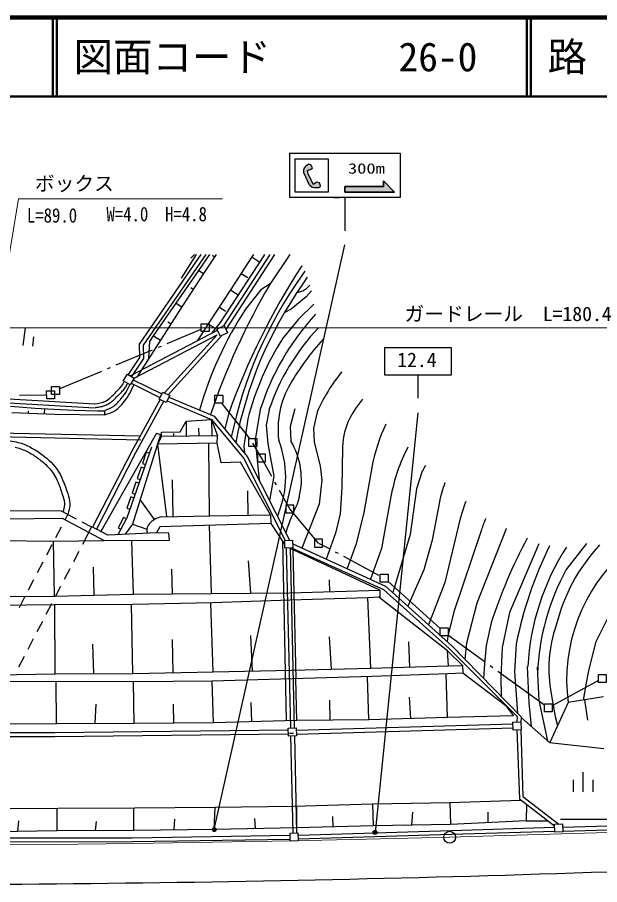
# Model space of a CAD drawing. Units: millimetres, scale not verified. Extents: x 40000 to 680000, y 20000 to 380000.
# Drawn here: x 113272 to 186976, y 270209 to 380000 of the extents above; entities that cross this region are included whole.
import ezdxf
from ezdxf.enums import TextEntityAlignment as Align

# ---------------------------------------------------------------- set-up
doc = ezdxf.new("R2010")
doc.units = ezdxf.units.MM
doc.header["$LTSCALE"] = 1000
doc.header["$PDMODE"] = 32
doc.header["$PDSIZE"] = 500
doc.linetypes.add('CHAIN', pattern=[18.5, 12, -1.5, 3.5, -1.5])
for name, color, linetype, lineweight in [('M-BGD', 7, 'Continuous', 25), ('M-BMK', 2, 'CHAIN', 13), ('M-BMK-ROW', 30, 'Continuous', 25), ('M-BMK-SRVR', 3, 'Continuous', 25), ('M-STR-HTXT', 7, 'Continuous', 13), ('M-STR-STRC', 7, 'Continuous', 25), ('M-STR-STRD', 7, 'Continuous', 25), ('M-TTL', 2, 'Continuous', 140), ('M-TTL-LINE', 7, 'Continuous', 50)]:
    doc.layers.add(name, color=color, linetype=linetype, lineweight=lineweight)
doc.layers.add('M-TTL-TXT', color=7, linetype='Continuous')
doc.styles.add('ＭＳ ゴシック', font='')
doc.styles.get('ＭＳ ゴシック').set_extended_font_data('MS Gothic')

msp = doc.modelspace()

# ---------------------------------------------------------------- hatches: boundary and pattern name
at = {"layer": 'M-STR-STRC'}
for points in [[(150731, 358894), (151186, 359180), (151469, 359099), (151603, 358722), (151563, 358520), (151415, 358399), (150890, 358412), (150607, 358479), (150270, 358749), (149543, 360324), (149543, 360728), (149638, 360943), (149920, 361294), (150122, 361469), (150405, 361321), (150567, 361051), (150580, 360863), (150405, 360728), (150163, 360634), (149943, 360531), (150080, 360113)], [(161022, 357890), (159622, 359290), (159622, 358590), (154722, 358590), (154722, 357890)]]:
    msp.add_hatch(color=256, dxfattribs=at).paths.add_polyline_path(points)

# ---------------------------------------------------------------- linework, layer by layer
at = {"layer": 'M-BGD'}
for p, q in [((136514, 350000), (128690, 338632)), ((137121, 350000), (129194, 338482)), ((134068, 346967), (135955, 350000)), ((135714, 350000), (135242, 349515)), ((136242, 347957), (137617, 350000)), ((138418, 350000), (136818, 347573)), ((137962, 349882), (138212, 349688)), ((138969, 341390), (144460, 349761)), ((139402, 340961), (145275, 350000)), ((139683, 340476), (145871, 350000)), ((142961, 349672), (140242, 345506)), ((143182, 350000), (142961, 349672)), ((142961, 349672), (143971, 349016)), ((144460, 349761), (144615, 350000)), ((147777, 350000), (145270, 346249)), ((133395, 343828), (136242, 347957)), ((136818, 347573), (134106, 343362)), ((136242, 347957), (136818, 347573)), ((141601, 347589), (142449, 347061)), ((149675, 347886), (149286, 347314)), ((149953, 347096), (149339, 346159)), ((145270, 346249), (144110, 345497)), ((150306, 346096), (149769, 345597)), ((135239, 345789), (135543, 345593)), ((140242, 345506), (137433, 341192)), ((140242, 345506), (141243, 344856)), ((144110, 345497), (142171, 343058)), ((149396, 345355), (148630, 345120)), ((149769, 345597), (149396, 345355)), ((150514, 345385), (149824, 344640)), ((130485, 339703), (133395, 343828)), ((133395, 343828), (134110, 343369)), ((149824, 344640), (147932, 343042)), ((150797, 343675), (148846, 341805)), ((134106, 343362), (131470, 339254)), ((138837, 343349), (139614, 342822)), ((147932, 343042), (147054, 342594)), ((132321, 341467), (132724, 341209)), ((148846, 341805), (146901, 339413)), ((114259, 340685), (113960, 338457)), ((127563, 334617), (138607, 340399)), ((137433, 341192), (136084, 339078)), ((137433, 341192), (138343, 340600)), ((137915, 340059), (138969, 341390)), ((139493, 340863), (139537, 340885)), ((115332, 339546), (115204, 338367)), ((128050, 334307), (138568, 339814)), ((130022, 338951), (130485, 339703)), ((130485, 339703), (131387, 339125)), ((131909, 332448), (138568, 339814)), ((132369, 332211), (139167, 339731)), ((131470, 339254), (128388, 334444)), ((128690, 338632), (128732, 336951)), ((129194, 338482), (129236, 336804)), ((129929, 336849), (130022, 338951)), ((128732, 336951), (127278, 334790)), ((129236, 336804), (127706, 334530)), ((127943, 334132), (131545, 332324)), ((127682, 333703), (131317, 331880)), ((100796, 331888), (123022, 330578)), ((101082, 332372), (123052, 331078)), ((131333, 331620), (127777, 325102)), ((132451, 331900), (138171, 329520)), ((156944, 331649), (156086, 330479)), ((112419, 330770), (115526, 330544)), ((115526, 330544), (117900, 330411)), ((116713, 330477), (116686, 329819)), ((131777, 331391), (128219, 324869)), ((132222, 331454), (137863, 329107)), ((112574, 329988), (118029, 329764)), ((114658, 330190), (114646, 329903)), ((117900, 330411), (120445, 330286)), ((118029, 329764), (124321, 329697)), ((120445, 330286), (123478, 330180)), ((123478, 330180), (124305, 330205)), ((124305, 330205), (124299, 329697)), ((138171, 329520), (142344, 324425)), ((139987, 329757), (139515, 327879)), ((144003, 330338), (143382, 326506)), ((145125, 330331), (144779, 328378)), ((148410, 330435), (147792, 328227)), ((151202, 330011), (150771, 327980)), ((133881, 327536), (134623, 328874)), ((134623, 328874), (137863, 329107)), ((134623, 328874), (134640, 326988)), ((137863, 329107), (141922, 324151)), ((137863, 329107), (138597, 327023)), ((137863, 329107), (137881, 327017)), ((142452, 329190), (141934, 325697)), ((144779, 328378), (144970, 326015)), ((74525, 327733), (128891, 326513)), ((74561, 328233), (128902, 327013)), ((130865, 327371), (123850, 314901)), ((131407, 327182), (127840, 315846)), ((130824, 327255), (130809, 327272)), ((130865, 327371), (131407, 327182)), ((131530, 326961), (131533, 327470)), ((131533, 327470), (133881, 327536)), ((133031, 327300), (133034, 326974)), ((136222, 327977), (136230, 327002)), ((147792, 328227), (147891, 326356)), ((150771, 327980), (150837, 326208)), ((131530, 326961), (131029, 325982)), ((138597, 327023), (131530, 326961)), ((138543, 326076), (138597, 327023)), ((143382, 326506), (143872, 321411)), ((150837, 326208), (151582, 323231)), ((127777, 325102), (122795, 315447)), ((130238, 325573), (127081, 316520)), ((138543, 326076), (131029, 325982)), ((131029, 325982), (132133, 316796)), ((137612, 316907), (137497, 326063)), ((139081, 323624), (138543, 326076)), ((141934, 325697), (142019, 324821)), ((144970, 326015), (145733, 321903)), ((154410, 325520), (154329, 320500)), ((128219, 324869), (123287, 315193)), ((129597, 324949), (129103, 323533)), ((129975, 324818), (129597, 324949)), ((141922, 324151), (147176, 313791)), ((142344, 324425), (147726, 313812)), ((128939, 323061), (128445, 321644)), ((129316, 322929), (128939, 323061)), ((129103, 323533), (129481, 323401)), ((141502, 323712), (139081, 323624)), ((145316, 317024), (141502, 323712)), ((151582, 323231), (151799, 321398)), ((158136, 323004), (157136, 317325)), ((145733, 321903), (145180, 318819)), ((164524, 322537), (163804, 320336)), ((128280, 321172), (127786, 319756)), ((128658, 321041), (128280, 321172)), ((128445, 321644), (128822, 321513)), ((132852, 321437), (132945, 316812)), ((151799, 321398), (151482, 318383)), ((127786, 319756), (128164, 319624)), ((142409, 320062), (142456, 316981)), ((154329, 320500), (154118, 317157)), ((163804, 320336), (162993, 314551)), ((127621, 319284), (127128, 317868)), ((127999, 319152), (127621, 319284)), ((130636, 316434), (128821, 318964)), ((148945, 319221), (148693, 318373)), ((160566, 319358), (159353, 312748)), ((166706, 318679), (165788, 313834)), ((169893, 318411), (169301, 316568)), ((170053, 318732), (169893, 318411)), ((118879, 317473), (111808, 317536)), ((119668, 317065), (118879, 317473)), ((127128, 317868), (127505, 317736)), ((151482, 318383), (149268, 312824)), ((157136, 317325), (156156, 313361)), ((111797, 316500), (118945, 316622)), ((118945, 316622), (124245, 313754)), ((119308, 316385), (119663, 317067)), ((119663, 317067), (120709, 316525)), ((126025, 314514), (127081, 316520)), ((126727, 316706), (126028, 315379)), ((127081, 316520), (126727, 316706)), ((131529, 316784), (137612, 316907)), ((137612, 316907), (145316, 317024)), ((145316, 317024), (145349, 315938)), ((146326, 317206), (146188, 316851)), ((154118, 317157), (153554, 314706)), ((169301, 316568), (167361, 308447)), ((118152, 314168), (118846, 315499)), ((121445, 316152), (122678, 315495)), ((122678, 315495), (121522, 313278)), ((123287, 315193), (122795, 315447)), ((124720, 314452), (123287, 315193)), ((126028, 315379), (126382, 315192)), ((127840, 315846), (126936, 314557)), ((127840, 315846), (129680, 315222)), ((131319, 315513), (130877, 314745)), ((145401, 315940), (131319, 315513)), ((137855, 307067), (137594, 315703)), ((147026, 313422), (145401, 315940)), ((172005, 315108), (168504, 304762)), ((175130, 315237), (171411, 305827)), ((175164, 315306), (175130, 315237)), ((123896, 314878), (123860, 314919)), ((130877, 314745), (124720, 314452)), ((132455, 314716), (130877, 314745)), ((132540, 313807), (132455, 314716)), ((153554, 314706), (152377, 311413)), ((162993, 314551), (160800, 307180)), ((110922, 313762), (117844, 313710)), ((116996, 311952), (117690, 313282)), ((117844, 313710), (124245, 313754)), ((117970, 306710), (117844, 313710)), ((124245, 313754), (132540, 313807)), ((127990, 306998), (127757, 313779)), ((146820, 313740), (147303, 290945)), ((147127, 313317), (147026, 313422)), ((148127, 313342), (159886, 308005)), ((156156, 313361), (155009, 310219)), ((165788, 313834), (164702, 310053)), ((185294, 313378), (182739, 310114)), ((121060, 312392), (120367, 311062)), ((147284, 312794), (147831, 290033)), ((159133, 307474), (147700, 312810)), ((147784, 312813), (148330, 290052)), ((148066, 312821), (159609, 307582)), ((148158, 312596), (148510, 296264)), ((159353, 312748), (157951, 308883)), ((178938, 312562), (175545, 304670)), ((115841, 309735), (116534, 311065)), ((142805, 307106), (142529, 311204)), ((119904, 310175), (119211, 308845)), ((122980, 306854), (122908, 310383)), ((132923, 307032), (132811, 310129)), ((164702, 310053), (162709, 305457)), ((114685, 307518), (115378, 308848)), ((152752, 308777), (152795, 307291)), ((118749, 307958), (118055, 306628)), ((147755, 307146), (159133, 307474)), ((159133, 307474), (159164, 306585)), ((159609, 307582), (167911, 300088)), ((159886, 308005), (168256, 300450)), ((167361, 308447), (165298, 303113)), ((108036, 306688), (117970, 306710)), ((113529, 305301), (114223, 306631)), ((117970, 306710), (127990, 306998)), ((127990, 306998), (137855, 307067)), ((137855, 307067), (147755, 307146)), ((157652, 306533), (147791, 306222)), ((159038, 306581), (157652, 306533)), ((158031, 297623), (157652, 306533)), ((167738, 299823), (159038, 306581)), ((117948, 305630), (108052, 305531)), ((117593, 305741), (116899, 304411)), ((127891, 305675), (117948, 305630)), ((118040, 296913), (118001, 305631)), ((127894, 296922), (127729, 305672)), ((137927, 305864), (127891, 305675)), ((138069, 297136), (137753, 305858)), ((147791, 306222), (137927, 305864)), ((171411, 305827), (170116, 300798)), ((168504, 304762), (167774, 301659)), ((175545, 304670), (174624, 300241)), ((116437, 303525), (115744, 302194)), ((173236, 303332), (172591, 300488)), ((115281, 301308), (114588, 299978)), ((132982, 297029), (132894, 301234)), ((143041, 297251), (142806, 301735)), ((153022, 297495), (152762, 301599)), ((162946, 297757), (162816, 300958)), ((167774, 301659), (167681, 300969)), ((186464, 300842), (185562, 297263)), ((122967, 296918), (122820, 300650)), ((169631, 297936), (167738, 299823)), ((167862, 297891), (167738, 299823)), ((167911, 300088), (176552, 291480)), ((168256, 300450), (177050, 291444)), ((170116, 300798), (169901, 298765)), ((172591, 300488), (172400, 298177)), ((174624, 300241), (174476, 296512)), ((176422, 300714), (176205, 297148)), ((114126, 299091), (113432, 297761)), ((148013, 297367), (158031, 297623)), ((158031, 297623), (167862, 297891)), ((167862, 297891), (169631, 297936)), ((169631, 297936), (169674, 296968)), ((172400, 298177), (172282, 296304)), ((177809, 297826), (178014, 293185)), ((179063, 297735), (179281, 293501)), ((108126, 296709), (118040, 296913)), ((118040, 296913), (127894, 296922)), ((127894, 296922), (138069, 297136)), ((138069, 297136), (148013, 297367)), ((158179, 296539), (148060, 296251)), ((157759, 291075), (157604, 296522)), ((167763, 296912), (158179, 296539)), ((167728, 291378), (167565, 296906)), ((169674, 296968), (167763, 296912)), ((175095, 292830), (169674, 296968)), ((174476, 296512), (174521, 294011)), ((176205, 297148), (176578, 291926)), ((185562, 297263), (185249, 295764)), ((118052, 295925), (108151, 295843)), ((127995, 295904), (118052, 295925)), ((118230, 290548), (118185, 295926)), ((137945, 295983), (127995, 295904)), ((128042, 290629), (127995, 295904)), ((138080, 290709), (137941, 295983)), ((148060, 296251), (137945, 295983)), ((148662, 290980), (148510, 296264)), ((185249, 295764), (184869, 293555)), ((180826, 294354), (181353, 291490)), ((142942, 290834), (142869, 293288)), ((152887, 291024), (152808, 293549)), ((163077, 291237), (162926, 293938)), ((178014, 293185), (178295, 290261)), ((179281, 293501), (180369, 288430)), ((182983, 293281), (180682, 288189)), ((187474, 293970), (182983, 293281)), ((182983, 293281), (182983, 293281)), ((185057, 293599), (185448, 291047)), ((123136, 290589), (123263, 293077)), ((133061, 290669), (133054, 293040)), ((175095, 292830), (176069, 291583)), ((148660, 290980), (138080, 290709)), ((157759, 291075), (148660, 290980)), ((167728, 291378), (157759, 291075)), ((176069, 291583), (167728, 291378)), ((176552, 291480), (176502, 290800)), ((177050, 291444), (176993, 290662)), ((180638, 288193), (177045, 291368)), ((181353, 291490), (181645, 290360)), ((118230, 290548), (108209, 290513)), ((128042, 290629), (118230, 290548)), ((138080, 290709), (128042, 290629)), ((148588, 289746), (175997, 290567)), ((148602, 289246), (176018, 290067)), ((104100, 288993), (118002, 288970)), ((104101, 289493), (118002, 289470)), ((118002, 289470), (147566, 289787)), ((118008, 288970), (147585, 289288)), ((148238, 289341), (147738, 289330)), ((147854, 289033), (148126, 276735)), ((148353, 289052), (148626, 276745)), ((176492, 289798), (176813, 281071)), ((176991, 289820), (177273, 281348)), ((180638, 288193), (187512, 287455)), ((184895, 281966), (184895, 284466)), ((183645, 281966), (183645, 283466)), ((186145, 281966), (186145, 283466)), ((176813, 281071), (181265, 277665)), ((177273, 281348), (181817, 277873)), ((128161, 279952), (138319, 280036)), ((138191, 277187), (138319, 280036)), ((138319, 280036), (148286, 280136)), ((148286, 280136), (158241, 280453)), ((148661, 277408), (148634, 280139)), ((158241, 280453), (168021, 280619)), ((158241, 280453), (158294, 277652)), ((168021, 280619), (177012, 280919)), ((168021, 280619), (168090, 277836)), ((177737, 280364), (177670, 278298)), ((108532, 279841), (118445, 279892)), ((118308, 277026), (118294, 279891)), ((118445, 279892), (128161, 279952)), ((128032, 277074), (128014, 279951)), ((163192, 277744), (163309, 279393)), ((172880, 278067), (172846, 279378)), ((113326, 276951), (113453, 278276)), ((123170, 277050), (123285, 278222)), ((133112, 277131), (133215, 278492)), ((143426, 277297), (143348, 278583)), ((153244, 277524), (153215, 278852)), ((168090, 277836), (158294, 277652)), ((177670, 278298), (168090, 277836)), ((177670, 278298), (180504, 278302)), ((187925, 278464), (182003, 278448)), ((118308, 277026), (108343, 276877)), ((128032, 277074), (118308, 277026)), ((138191, 277187), (128032, 277074)), ((148661, 277408), (138191, 277187)), ((158294, 277652), (148661, 277408)), ((148796, 276490), (168207, 277080)), ((168207, 277080), (181274, 277466)), ((168222, 276580), (181296, 276966)), ((182273, 277496), (188016, 277665)), ((182295, 276996), (188031, 277165)), ((108398, 276134), (127841, 276152)), ((108399, 275634), (127842, 275652)), ((127834, 276152), (147796, 276470)), ((127842, 275652), (147806, 275970)), ((148805, 275990), (168222, 276580))]:
    msp.add_line(p, q, dxfattribs=at)
for points in [[(138539, 340536), (139436, 340978), (139878, 340081), (138981, 339639)], [(127202, 334837), (128056, 334317), (127536, 333462), (126682, 333982)], [(131671, 332570), (132561, 332113), (132104, 331223), (131214, 331680)], [(147109, 313788), (148108, 313826), (148146, 312827), (147147, 312789)], [(147557, 290023), (148556, 290061), (148594, 289061), (147595, 289023)], [(175987, 290777), (176987, 290820), (177030, 289821), (176030, 289778)], [(181257, 277848), (182256, 277892), (182300, 276893), (181301, 276849)], [(147791, 276729), (148791, 276748), (148810, 275748), (147810, 275729)]]:
    msp.add_lwpolyline(points, close=True, dxfattribs=at)
for centre, major_axis, start_param, end_param in [((221830, 300410), (-6350, -87418), 4.2027934, 4.4428337), ((193252, 315587), (-3953, -54417), 4.1636659, 4.5758742), ((219136, 302022), (-6280, -86464), 4.2488695, 4.4592381), ((190862, 316586), (-3717, -51167), 4.1698518, 4.5960379), ((179854, 317834), (-3307, -45525), 4.1987505, 4.5080147), ((174858, 320284), (-2370, -32632), 4.0409378, 4.471892), ((171757, 321125), (-2058, -28333), 4.0252993, 4.4542549), ((176338, 320319), (-2559, -35230), 4.2131256, 4.5303811), ((177142, 316059), (-2493, -34320), 4.0448643, 4.2501431), ((171710, 320783), (-1642, -22602), 4.0984893, 4.3648792), ((157658, 327831), (-832, -11461), 4.2605962, 4.9068165), ((163121, 325301), (-637, -8766), 4.1542513, 4.7593756), ((179050, 319136), (-1554, -21395), 4.332615, 4.6029787), ((135222, 321830), (-878, -12091), 1.251305, 2.0315859), ((139947, 321506), (-678, -9337), 1.3960714, 2.1873521), ((181647, 315495), (-1566, -21560), 4.2993752, 4.6045576), ((185377, 311248), (-1730, -23821), 4.257173, 4.2919617), ((179972, 316113), (-987, -13592), 4.4111999, 4.5948063), ((171152, 307235), (-1830, -25189), 4.3275116, 4.4826243), ((197148, 306440), (-1942, -26740), 4.3974533, 4.4550664), ((238769, 281477), (-5045, -69462), 4.2974209, 4.4650622), ((226454, 290426), (-3732, -51381), 4.3281899, 4.5832063), ((208338, 296225), (-2228, -30674), 4.2097545, 4.7323666), ((205097, 300988), (-2088, -28750), 4.3413905, 4.3711043), ((203621, 297498), (-1668, -22963), 4.0318921, 4.5405704), ((204204, 296121), (-1564, -21533), 3.92384, 4.9162345), ((208709, 295759), (-2165, -29807), 4.2832386, 4.7446046), ((213839, 288693), (-2186, -30102), 3.9667272, 4.369945), ((197618, 297471), (-1247, -17173), 4.4540882, 4.966339)]:
    msp.add_ellipse(centre, major_axis=major_axis, ratio=0.991376, start_param=start_param, end_param=end_param, dxfattribs=at)
for points, knots in [([(123052, 331078), (123539, 331150), (124026, 331222), (124442, 331431), (124963, 331692), (125373, 332166), (125800, 332604), (126093, 332904), (126393, 333186), (126607, 333530), (126681, 333650), (126745, 333777), (126805, 333907)], [0, 0, 0, 0, 1, 1, 1, 2, 2, 2, 3, 3, 3, 4, 4, 4, 4]), ([(124299, 329697), (124750, 329825), (125201, 329952), (125594, 330188), (125869, 330353), (126116, 330572), (126342, 330806), (126583, 331057), (126799, 331327), (126998, 331610), (127165, 331849), (127320, 332097), (127463, 332352), (127676, 332732), (127863, 333126), (128049, 333519)], [0, 0, 0, 0, 1, 1, 1, 2, 2, 2, 3, 3, 3, 4, 4, 4, 5, 5, 5, 5]), ([(124305, 330205), (124719, 330380), (125133, 330555), (125480, 330800), (125844, 331056), (126134, 331389), (126428, 331757), (126689, 332083), (126953, 332437), (127164, 332799), (127295, 333022), (127405, 333248), (127508, 333479)], [0, 0, 0, 0, 1, 1, 1, 2, 2, 2, 3, 3, 3, 4, 4, 4, 4]), ([(111300, 326485), (112005, 326426), (112710, 326367), (113385, 326193), (114394, 325932), (115336, 325414), (116205, 324795), (116969, 324251), (117677, 323629), (118213, 322891), (118888, 321961), (119292, 320847), (119651, 319717), (119782, 319305), (119907, 318891), (119919, 318476), (119932, 318007), (119800, 317536), (119668, 317065)], [0, 0, 0, 0, 1, 1, 1, 2, 2, 2, 3, 3, 3, 4, 4, 4, 5, 5, 5, 6, 6, 6, 6]), ([(131529, 316784), (131227, 316691), (130925, 316598), (130636, 316434), (130171, 316170), (129741, 315723), (129680, 315222), (129659, 315048), (129682, 314869), (129706, 314689)], [0, 0, 0, 0, 1, 1, 1, 2, 2, 2, 3, 3, 3, 3])]:
    msp.add_open_spline(points, degree=3, knots=knots, dxfattribs=at)
for points in [[(126490, 332609), (126622, 332748), (126756, 332896), (126880, 333064)], [(126880, 333064), (126984, 333203), (127079, 333361), (127156, 333511)], [(127156, 333511), (127181, 333558), (127204, 333605), (127226, 333651)], [(125311, 331434), (125503, 331597), (125676, 331771), (125840, 331941)], [(125840, 331941), (125951, 332055), (126057, 332167), (126162, 332275)], [(126162, 332275), (126268, 332382), (126378, 332492), (126490, 332609)], [(123124, 330593), (123302, 330620), (123486, 330647), (123674, 330683)], [(123674, 330683), (123898, 330725), (124127, 330780), (124355, 330862)], [(124355, 330862), (124530, 330926), (124707, 331010), (124868, 331108)], [(124868, 331108), (125028, 331207), (125174, 331318), (125311, 331434)], [(112993, 325587), (113228, 325536), (113453, 325472), (113680, 325393)], [(113680, 325393), (113907, 325313), (114131, 325220), (114354, 325114)], [(114354, 325114), (114799, 324902), (115236, 324640), (115660, 324347)], [(115660, 324347), (116071, 324064), (116465, 323757), (116818, 323431)], [(116818, 323431), (117095, 323174), (117348, 322904), (117568, 322619)], [(117568, 322619), (117764, 322364), (117936, 322094), (118093, 321804)], [(118093, 321804), (118250, 321513), (118391, 321205), (118521, 320883)], [(118521, 320883), (118630, 320614), (118731, 320335), (118828, 320049)], [(118828, 320049), (118888, 319872), (118946, 319692), (119004, 319510)], [(119004, 319510), (119100, 319209), (119181, 318934), (119217, 318694)], [(119240, 318452), (119243, 318306), (119227, 318146), (119194, 317970)], [(119217, 318694), (119230, 318609), (119238, 318529), (119240, 318452)], [(119063, 317428), (119051, 317384), (119051, 317384), (119051, 317384)], [(119194, 317970), (119161, 317795), (119112, 317605), (119063, 317428)]]:
    msp.add_open_spline(points, degree=3, dxfattribs=at)
at = {"layer": 'M-BMK'}
for p, q in [((177783, 276496), (187982, 276827)), ((137983, 275569), (147997, 275750)), ((147997, 275750), (157458, 275952)), ((157458, 275952), (167991, 276216)), ((167991, 276216), (177783, 276496)), ((108000, 275244), (117429, 275311)), ((117429, 275311), (127999, 275426)), ((127999, 275426), (137983, 275569))]:
    msp.add_line(p, q, dxfattribs=at)
at = {"layer": 'M-BMK-ROW'}
for p, q in [((132243, 338706), (136540, 340510)), ((131137, 338242), (131506, 338396)), ((125789, 335997), (130399, 337932)), ((118586, 332974), (123945, 335223)), ((124682, 335533), (125051, 335687)), ((113555, 332186), (116984, 332211)), ((117986, 332267), (117986, 331714)), ((118597, 332267), (117986, 332267)), ((142680, 326666), (139160, 331171)), ((144186, 324221), (143093, 326106)), ((144686, 324721), (143686, 324721)), ((143686, 324721), (143686, 323721)), ((145484, 321870), (144186, 324221)), ((144686, 323721), (144686, 324721)), ((143686, 323721), (144686, 323721)), ((146064, 320819), (145870, 321169)), ((147748, 317767), (146450, 320119)), ((148248, 318267), (147248, 318267)), ((147248, 318267), (147248, 317267)), ((151380, 313434), (147748, 317767)), ((148248, 317267), (148248, 318267)), ((147248, 317267), (148248, 317267)), ((151880, 313934), (150880, 313934)), ((150880, 313934), (150880, 312934)), ((150880, 312934), (151880, 312934)), ((151380, 313434), (152814, 312721)), ((151880, 312934), (151880, 313934)), ((153518, 312342), (153870, 312152)), ((154574, 311773), (158976, 309401)), ((166790, 302656), (160195, 308565)), ((167781, 301850), (172479, 298424)), ((173125, 297952), (173449, 297717)), ((174095, 297245), (179979, 292954)), ((186817, 296042), (180982, 292862))]:
    msp.add_line(p, q, dxfattribs=at)
for points in [[(137542, 340219), (136540, 340218), (136540, 341221), (137542, 341221)], [(139270, 331171), (138268, 331171), (138267, 332173), (139270, 332174)], [(143572, 325664), (142570, 325664), (142570, 326666), (143572, 326666)], [(160195, 308514), (159193, 308513), (159193, 309516), (160195, 309516)], [(167793, 301706), (166791, 301706), (166790, 302708), (167793, 302708)], [(187819, 295814), (186817, 295813), (186816, 296816), (187819, 296816)], [(180982, 292087), (179980, 292087), (179979, 293089), (180982, 293090)]]:
    msp.add_lwpolyline(points, close=True, dxfattribs=at)
for points in [[(117986, 331714), (116984, 331713), (116983, 332716), (117594, 332716)], [(117594, 332716), (117594, 333269), (118596, 333269), (118597, 332267)], [(117594, 332716), (117986, 332716), (117986, 332267)], [(117986, 332267), (117594, 332266), (117594, 332716)]]:
    msp.add_lwpolyline(points, dxfattribs=at)
at = {"layer": 'M-BMK-SRVR'}
msp.add_circle((167991, 276216), 752, dxfattribs=at)
at = {"layer": 'M-STR-HTXT'}
for p, q in [((113434, 357010), (99735, 275220)), ((113434, 357010), (139221, 357010)), ((248319, 340715), (68492, 340715))]:
    msp.add_line(p, q, dxfattribs=at)
at = {"layer": 'M-STR-STRC'}
for p, q in [((147722, 362790), (161722, 362790)), ((147722, 362790), (147722, 357190)), ((161722, 362790), (161722, 357190)), ((161722, 357190), (147722, 357190)), ((153322, 357190), (154022, 357190)), ((154722, 357190), (154722, 352990)), ((138191, 277187), (154727, 351194)), ((159768, 338218), (168168, 338218)), ((159768, 334718), (159768, 338218)), ((168168, 338218), (168168, 334718)), ((168168, 334718), (159768, 334718)), ((163968, 334718), (163968, 331786)), ((163982, 329951), (158545, 276823))]:
    msp.add_line(p, q, dxfattribs=at)
for points in [[(148422, 362090), (152622, 362090), (152622, 357890), (148422, 357890)], [(150731, 358894), (151186, 359180), (151469, 359099), (151603, 358722), (151563, 358520), (151415, 358399), (150890, 358412), (150607, 358479), (150270, 358749), (149543, 360324), (149543, 360728), (149638, 360943), (149920, 361294), (150122, 361469), (150405, 361321), (150567, 361051), (150580, 360863), (150405, 360728), (150163, 360634), (149943, 360531), (150080, 360113)], [(161022, 357890), (159622, 359290), (159622, 358590), (154722, 358590), (154722, 357890)], [(154722, 358590), (159622, 358590), (159622, 359290), (161022, 357890), (154722, 357890)]]:
    msp.add_lwpolyline(points, close=True, dxfattribs=at)
for centre, radius in [((138191, 277187), 150), ((138191, 277187), 120), ((138191, 277187), 90), ((138191, 277187), 60), ((138191, 277187), 30), ((158545, 276823), 150), ((158545, 276823), 120), ((158545, 276823), 90), ((158545, 276823), 60), ((158545, 276823), 30)]:
    msp.add_circle(centre, radius, dxfattribs=at)
for p in [(138191, 277187), (158545, 276823)]:
    msp.add_point(p, dxfattribs=at)
at = {"layer": 'M-STR-STRD'}
msp.add_arc((92300, 3075262), 2805053, 269.50288, 272.35904, dxfattribs=at)
at = {"layer": 'M-TTL'}
msp.add_line((680000, 380000), (40000, 380000), dxfattribs=at)
at = {"layer": 'M-TTL-LINE'}
for p, q in [((117750, 380000), (117750, 370000)), ((118250, 380000), (118250, 370000)), ((177750, 380000), (177750, 370000)), ((178250, 380000), (178250, 370000)), ((40000, 370000), (680000, 370000))]:
    msp.add_line(p, q, dxfattribs=at)

# ---------------------------------------------------------------- texts
at = {"layer": 'M-STR-HTXT', "style": 'ＭＳ ゴシック'}
for s, p in [('ボックス', (115491, 357500)), ('ガードレール\u3000L=180.4', (162270, 341001))]:
    msp.add_text(s, height=1833, dxfattribs=at).set_placement(p, align=Align.BOTTOM_LEFT)
at = {"layer": 'M-STR-HTXT', "style": 'ＭＳ ゴシック', "width": 0.85}
for s, p in [('L=89.0', (114480, 353465)), ('W=4.0\u3000H=4.8', (124546, 353630))]:
    msp.add_text(s, height=1833, dxfattribs=at).set_placement(p, align=Align.BOTTOM_LEFT)
at = {"layer": 'M-STR-STRC', "style": 'ＭＳ ゴシック', "width": 1.3}
msp.add_text('300m', height=1320, dxfattribs=at).set_placement((157452, 360868), align=Align.MIDDLE_CENTER)
at = {"layer": 'M-STR-STRC', "style": 'ＭＳ ゴシック'}
msp.add_text('12.4', height=1833, dxfattribs=at).set_placement((161355, 335181), align=Align.BOTTOM_LEFT)
at = {"layer": 'M-TTL-TXT', "style": 'ＭＳ ゴシック'}
for s, p in [('図面コード', (120380, 375000)), ('26-0', (161521, 375000)), ('路 線 名', (180380, 375000))]:
    msp.add_text(s, height=3666, dxfattribs=at).set_placement(p, align=Align.MIDDLE_LEFT)

doc.saveas('drawing.dxf')
